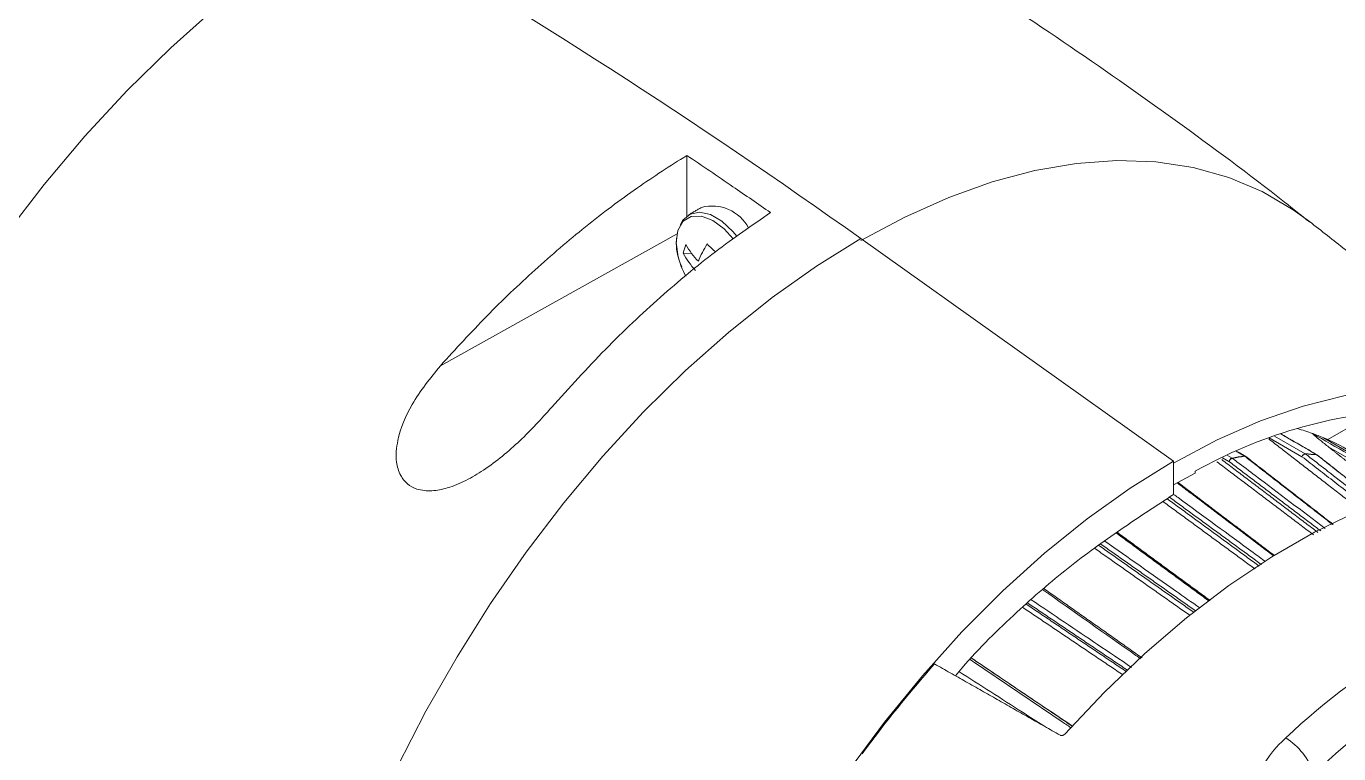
# Model space of a CAD drawing. Extents: x 12.1 to 108.7, y 1 to 80.4.
# Drawn here: x 76.637 to 80.521, y 8.078 to 10.231 of the extents above; entities that cross this region are included whole.
import ezdxf

# ---------------------------------------------------------------- set-up
doc = ezdxf.new("R2010")
doc.units = 0
doc.header["$MEASUREMENT"] = 0
doc.linetypes.add('SLD-Solid', pattern=[0])
doc.layers.get('0').update_dxf_attribs({"linetype": 'CONTINUOUS'})

msp = doc.modelspace()

# ---------------------------------------------------------------- linework, layer by layer
at = {"color": 7, "linetype": 'SLD-Solid', "lineweight": 15}
for p, q in [((78.5918, 9.6695), (78.5918, 9.849)), ((77.8626, 9.2265), (78.5627, 9.6168)), ((79.1064, 9.6029), (80.0321, 8.9444)), ((78.5811, 9.5599), (78.606, 9.559)), ((80.588, 9.0657), (80.4879, 9.0079)), ((80.4118, 8.9573), (80.3152, 9.0126)), ((80.4213, 8.9661), (80.3305, 9.0181)), ((80.5508, 8.9697), (80.4757, 9.0131)), ((80.2417, 8.9591), (80.2176, 8.9731)), ((80.5449, 8.9546), (80.4911, 8.9856)), ((80.0321, 8.9444), (80.0321, 8.8791)), ((80.0321, 8.9384), (80.0321, 8.8739)), ((80.1959, 8.943), (80.1762, 8.9543)), ((80.2049, 8.9533), (80.1911, 8.9612)), ((80.0958, 8.9081), (80.0321, 8.8739)), ((80.0958, 8.9081), (80.0958, 8.9139)), ((80.0321, 8.8791), (80.0321, 8.8458))]:
    msp.add_line(p, q, dxfattribs=at)
at = {"color": 7, "linetype": 'SLD-Solid', "lineweight": 15, "flags": 128}
for points in [[(75.8569, 8.0798), (75.9023, 8.2546), (75.9571, 8.4306), (76.0211, 8.6067), (76.0939, 8.782), (76.1751, 8.9555), (76.2643, 9.1263), (76.3609, 9.2933), (76.4644, 9.4557), (76.5743, 9.6126), (76.6899, 9.763), (76.8106, 9.9062), (76.9357, 10.0413), (77.0645, 10.1677), (77.1964, 10.2845), (77.3304, 10.3911), (77.466, 10.487), (77.6024, 10.5716)], [(79.1064, 9.5969), (79.237, 9.6666), (79.3668, 9.7246), (79.4952, 9.7706), (79.6214, 9.8042), (79.7447, 9.8254), (79.8644, 9.8339), (79.9798, 9.8298), (80.0903, 9.813), (80.1952, 9.7837), (80.2941, 9.742), (80.3862, 9.6882), (80.4342, 9.6532)], [(78.7399, 9.6095), (78.728, 9.624), (78.6956, 9.6543), (78.6617, 9.674), (78.6293, 9.6812), (78.6012, 9.6754), (78.58, 9.657), (78.5723, 9.6429)], [(78.729, 9.6017), (78.7024, 9.6313), (78.6685, 9.6566), (78.6347, 9.6694), (78.6044, 9.6684), (78.5805, 9.6539), (78.5653, 9.6271), (78.5604, 9.5908), (78.5662, 9.5485), (78.5754, 9.52)], [(77.5287, 7.5316), (77.5888, 7.7015), (77.6576, 7.8708), (77.7347, 8.0385), (77.8196, 8.2037), (77.9118, 8.3653), (78.0109, 8.5226), (78.1163, 8.6745), (78.2273, 8.8203), (78.3433, 8.959), (78.4637, 9.0899), (78.5878, 9.2122), (78.7148, 9.3253), (78.8441, 9.4285), (78.9749, 9.5212), (79.1064, 9.6029)], [(80.0321, 8.9384), (80.1609, 9.0069), (80.2889, 9.0632), (80.4153, 9.107), (80.5393, 9.138), (80.6602, 9.156), (80.7771, 9.1609), (80.8894, 9.1526), (80.9963, 9.1313), (81.0973, 9.0971), (81.1916, 9.0501), (81.2787, 8.9907), (81.3581, 8.9192), (81.4078, 8.8634)], [(78.5749, 7.0692), (78.6375, 7.235), (78.7086, 7.3997), (78.788, 7.5622), (78.8751, 7.7217), (78.9693, 7.877), (79.0702, 8.0273), (79.177, 8.1716), (79.289, 8.309), (79.4057, 8.4386), (79.5263, 8.5597), (79.65, 8.6715), (79.776, 8.7733), (79.9037, 8.8644), (80.0321, 8.9444)], [(80.4567, 8.9626), (80.4564, 8.9627), (80.4553, 8.963)], [(80.4578, 8.9618), (80.4572, 8.9621), (80.4561, 8.9625)], [(81.0616, 8.9161), (80.9446, 8.905), (80.824, 8.8811), (80.7008, 8.8444), (80.5755, 8.7952), (80.4491, 8.7337), (80.3223, 8.6605), (80.1958, 8.576), (80.0706, 8.4806), (79.9473, 8.3749), (79.8268, 8.2597), (79.7097, 8.1357)]]:
    msp.add_lwpolyline(points, dxfattribs=at)
at = {"color": 7, "linetype": 'SLD-Solid', "lineweight": 15}
for centre, radius, start, end in [((68.1286, -5.7892), 18.9058, 54.50318, 59.92687), ((78.6665, 9.5772), 0.122, 27.8524, 104.9643), ((78.7037, 9.5347), 0.1251, 156.3281, 168.404), ((78.785, 9.6657), 0.2297, 207.4386, 223.0984), ((78.807, 9.7087), 0.2506, 209.5938, 223.6863), ((78.9219, 9.4167), 0.3191, 147.7708, 158.1207), ((79.331, 10.287), 0.9754, 225.8769, 227.9441), ((78.8197, 9.6158), 0.2624, 201.4013, 208.1704), ((80.7859, 7.6943), 1.4014, 92.8838, 119.5054), ((80.2145, 8.3938), 0.6723, 70.1347, 74.1338), ((80.2198, 8.4088), 0.6563, 67.0083, 70.1267), ((80.2246, 8.4199), 0.6443, 59.398, 67.0162), ((80.2096, 8.9402), 0.0139, 109.6359, 168.4699), ((80.2107, 8.938), 0.0156, 108.4874, 161.2561), ((80.3806, 7.9541), 1.0145, 97.87, 99.9739), ((80.201, 8.9465), 0.00784, 52.501, 59.9312), ((80.3814, 7.9536), 1.0145, 97.87, 99.9739), ((80.2378, 8.9524), 0.00771, 52.3878, 59.9339), ((80.2423, 8.9553), 0.00383, 60.4976, 99.5529), ((80.2432, 8.955), 0.00359, 54.0257, 100.7269), ((80.2392, 8.95), 0.01, 52.1506, 59.7505), ((80.4235, 8.9541), 0.0121, 100.0805, 165.0316), ((80.4243, 8.9522), 0.0135, 98.8134, 157.8154), ((80.4177, 8.9598), 0.00719, 51.9052, 59.9512), ((80.3693, 8.1929), 0.7749, 83.6315, 86.1494), ((80.3702, 8.1924), 0.7748, 83.6315, 86.1494), ((80.4517, 8.9569), 0.00711, 51.8286, 59.9552), ((80.4516, 8.9539), 0.01, 51.6682, 59.8519), ((81.7882, 6.6203), 2.0717, 106.5663, 133.4284), ((81.8075, 6.583), 1.9787, 106.5663, 133.4284), ((82.1231, 5.8754), 3.7316, 138.5845, 143.8264), ((80.2494, 7.9484), 0.2104, 19.8929, 57.0087)]:
    msp.add_arc(centre, radius, start, end, dxfattribs=at)
for major_axis, ratio, start_param, end_param in [((153.9999, -89.436), 0.010493, 1.565973, 1.566662), ((156.2256, -89.9492), 0.010617, 1.565547, 1.566226)]:
    msp.add_ellipse((78.774, 7.7785), major_axis=major_axis, ratio=ratio, start_param=start_param, end_param=end_param, dxfattribs=at)
for points, knots in [([(80.4338, 9.6521), (80.4094, 9.6717), (80.2801, 9.7755), (80.0376, 9.9541), (79.7067, 10.1874), (79.3676, 10.4091), (79.0965, 10.5776), (78.9366, 10.6683), (78.8941, 10.6924)], [0, 0, 0, 0, 0.050685, 0.268421, 0.48616, 0.703818, 0.921315, 1, 1, 1, 1]), ([(77.8626, 9.2265), (77.9079, 9.276), (77.9989, 9.3754), (78.1428, 9.5126), (78.2918, 9.6399), (78.4422, 9.7538), (78.5429, 9.8179), (78.5918, 9.849)], [0, 0, 0, 0, 0.1980463, 0.3974677, 0.6012259, 0.8064826, 1, 1, 1, 1]), ([(78.5918, 9.849), (78.6372, 9.8183), (78.7198, 9.7625), (78.8022, 9.7054), (78.8393, 9.6797)], [0, 0, 0, 0, 0.550607, 1, 1, 1, 1]), ([(78.8393, 9.6797), (78.7847, 9.6422), (78.6752, 9.5668), (78.5116, 9.4302), (78.3488, 9.2772), (78.2441, 9.1612), (78.1915, 9.1029)], [0, 0, 0, 0, 0.244137, 0.490501, 0.744002, 1, 1, 1, 1]), ([(78.5619, 9.6085), (78.5611, 9.5997), (78.5594, 9.5789), (78.565, 9.5474), (78.5738, 9.5264), (78.5769, 9.5189)], [0, 0, 0, 0, 0.319223, 0.758947, 1, 1, 1, 1]), ([(78.1915, 9.1029), (78.1612, 9.0695), (78.1009, 9.0029), (78.0128, 8.9306), (77.9387, 8.8858), (77.887, 8.8642), (77.8372, 8.8542), (77.7954, 8.8582), (77.7635, 8.8755), (77.7415, 8.9032), (77.729, 8.9475), (77.7356, 9.0211), (77.778, 9.1217), (77.8327, 9.1894), (77.8626, 9.2265)], [0, 0, 0, 0, 0.145741, 0.290756, 0.353691, 0.416376, 0.466742, 0.517505, 0.556332, 0.595153, 0.644998, 0.718781, 0.846149, 1, 1, 1, 1]), ([(80.4567, 8.9626), (80.4423, 8.9709), (80.4068, 8.9915), (80.3714, 9.0121), (80.3504, 9.0243)], [0, 0, 0, 0, 0.406536, 1, 1, 1, 1]), ([(80.4911, 8.9856), (80.4868, 8.989), (80.478, 8.996), (80.4666, 9.0052), (80.4578, 9.0125), (80.452, 9.0174), (80.4483, 9.0206), (80.4459, 9.0227), (80.4444, 9.024), (80.4435, 9.0249), (80.443, 9.0256), (80.4427, 9.0259), (80.4427, 9.0261), (80.4428, 9.0261), (80.4429, 9.0261), (80.443, 9.0261)], [0, 0, 0, 0, 0.237982, 0.484146, 0.650087, 0.762114, 0.837913, 0.889369, 0.924476, 0.948611, 0.965398, 0.983337, 0.990531, 0.99656, 1, 1, 1, 1]), ([(80.4757, 9.0131), (80.4757, 9.0132), (80.4757, 9.0132), (80.4757, 9.0132), (80.4758, 9.0132), (80.4761, 9.0131), (80.4762, 9.013)], [0, 0, 0, 0, 0.067435, 0.179698, 0.555026, 1, 1, 1, 1]), ([(80.2057, 8.9527), (80.2103, 8.9493), (80.2329, 8.9322), (80.3246, 8.8628), (80.4117, 8.7969), (80.4807, 8.7447)], [0, 0, 0, 0, 0.049454, 0.247268, 1, 1, 1, 1]), ([(80.4222, 8.9655), (80.4266, 8.962), (80.4488, 8.9448), (80.515, 8.8934), (80.5768, 8.8455), (80.6208, 8.8113)], [0, 0, 0, 0, 0.06703, 0.335148, 1, 1, 1, 1]), ([(79.3863, 8.3089), (79.3928, 8.3166), (79.4507, 8.3848), (79.562, 8.4945), (79.7197, 8.6309), (79.8755, 8.7433), (79.9799, 8.8116), (80.0321, 8.8458)], [0, 0, 0, 0, 0.033151, 0.293962, 0.528612, 0.764301, 1, 1, 1, 1]), ([(80.0321, 8.8458), (80.0364, 8.8426), (80.1149, 8.7851), (80.2055, 8.7187), (80.2918, 8.6556), (80.304, 8.6466)], [0, 0, 0, 0, 0.0481593, 0.8657722, 1, 1, 1, 1]), ([(79.8287, 8.7072), (79.8982, 8.6583), (79.9918, 8.5924), (80.0854, 8.5264), (80.1095, 8.5095)], [0, 0, 0, 0, 0.742405, 1, 1, 1, 1]), ([(79.9353, 8.3585), (79.9303, 8.362), (79.8336, 8.4303), (79.7369, 8.4985), (79.6453, 8.5633)], [0, 0, 0, 0, 0.0516416, 1, 1, 1, 1]), ([(79.6108, 8.5337), (79.6763, 8.4895), (79.7752, 8.4229), (79.8741, 8.3562), (79.9075, 8.3337)], [0, 0, 0, 0, 0.662333, 1, 1, 1, 1]), ([(79.7282, 8.1551), (79.7182, 8.1618), (79.6188, 8.229), (79.5194, 8.2961), (79.4301, 8.3565)], [0, 0, 0, 0, 0.100475, 1, 1, 1, 1]), ([(79.4344, 8.3609), (79.4811, 8.3294), (79.5804, 8.2623), (79.6798, 8.1952), (79.7325, 8.1596)], [0, 0, 0, 0, 0.469806, 1, 1, 1, 1]), ([(79.3969, 8.3214), (79.4596, 8.2812), (79.5434, 8.2274), (79.6272, 8.1736), (79.6483, 8.1601)], [0, 0, 0, 0, 0.74825, 1, 1, 1, 1]), ([(79.7097, 8.1357), (79.7089, 8.135), (79.7073, 8.1334), (79.7041, 8.1321), (79.7008, 8.1316), (79.698, 8.132), (79.6967, 8.1327), (79.6962, 8.1329)], [0, 0, 0, 0, 0.219651, 0.439264, 0.659733, 0.880541, 1, 1, 1, 1]), ([(80.2718, 7.792), (80.2625, 7.8268), (80.2439, 7.8968), (80.272, 8.0094), (80.3206, 8.0843), (80.3578, 8.1191), (80.364, 8.1249)], [0, 0, 0, 0, 0.304165, 0.612213, 0.935018, 1, 1, 1, 1])]:
    msp.add_open_spline(points, degree=3, knots=knots, dxfattribs=at)
for points in [[(78.635, 9.695), (78.598, 9.6737)], [(81.2779, 8.9913), (80.4342, 9.6532)], [(80.585, 8.7991), (80.3137, 9.0097)], [(80.5416, 8.9457), (80.4911, 8.9856)], [(80.4455, 8.7263), (80.1601, 8.9422)], [(80.1743, 8.9485), (80.4588, 8.7333)], [(80.4673, 8.7377), (80.1959, 8.943)], [(80.2442, 8.9586), (80.2241, 8.9704)], [(80.5027, 8.7563), (80.2425, 8.9585)], [(80.5039, 8.7569), (80.2453, 8.9579)], [(80.6062, 8.8063), (80.4118, 8.9573)], [(80.6393, 8.8176), (80.4561, 8.9625)], [(80.6399, 8.8178), (80.4578, 8.9618)], [(80.3281, 8.6636), (80.0429, 8.8797)], [(80.3299, 8.6649), (80.045, 8.8808)], [(80.2731, 8.6248), (80.0003, 8.8246)], [(80.0127, 8.8329), (80.2852, 8.6334)], [(80.2918, 8.6381), (80.0196, 8.8374)], [(80.1376, 8.5293), (79.8619, 8.7316)], [(80.1404, 8.5313), (79.8646, 8.7336)], [(80.08, 8.4877), (79.7991, 8.6855)], [(79.8111, 8.6943), (80.0915, 8.4968)], [(80.0972, 8.5008), (79.8167, 8.6984)], [(79.9388, 8.3616), (79.6488, 8.5663)], [(79.8823, 8.3112), (79.5851, 8.5115)], [(79.5958, 8.5208), (79.8929, 8.3206)], [(79.8969, 8.3242), (79.6, 8.5243)], [(79.7323, 8.1595), (79.4343, 8.3608)], [(79.6962, 8.1329), (79.3247, 8.3439)]]:
    msp.add_open_spline(points, degree=1, dxfattribs=at)

doc.saveas('drawing.dxf')
